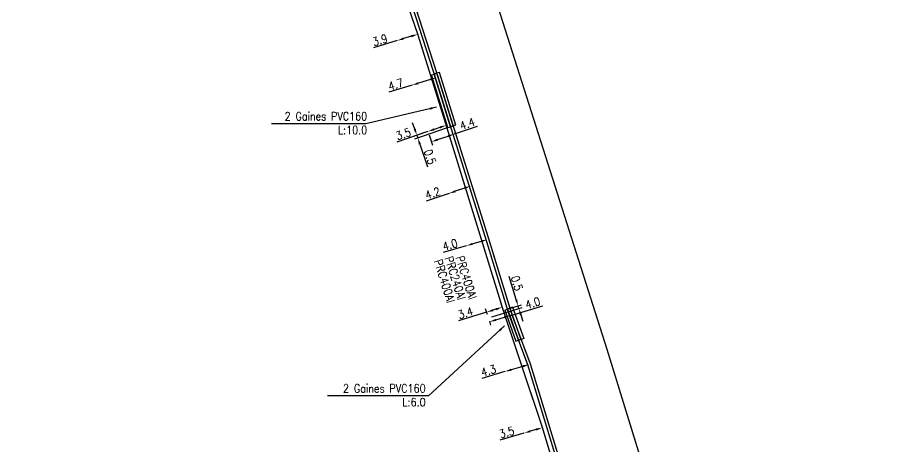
# Model space of a CAD drawing. Header units: millimetres. Extents: x 113457 to 114000, y 153000 to 154000.
# Drawn here: x 113692 to 113848.4, y 153345.3 to 153423.2 of the extents above; entities that cross this region are included whole.
import ezdxf
from ezdxf.enums import TextEntityAlignment as Align

# ---------------------------------------------------------------- set-up
doc = ezdxf.new("R2010")
doc.units = ezdxf.units.MM
doc.header["$PDMODE"] = 34
doc.layers.get('DEFPOINTS').update_dxf_attribs({"linetype": 'CONTINUOUS'})
doc.layers.add('M_130', color=3, linetype='M_ST_15')
doc.layers.add('M_400', color=7, linetype='CONTINUOUS')
doc.styles.get("Standard").update_dxf_attribs({"font": 'romans.shx', "width": 0.85})
doc.linetypes.add('M_ST_15', pattern='A,5,-0.3,["XX",Standard,S=1,R=0,X=0,Y=-0.5],-2.5', length=7.8)
doc.dimstyles.get("Standard").update_dxf_attribs({"dimtxt": 1.5, "dimasz": 1.2, "dimexe": 0.625, "dimexo": 0.625, "dimgap": 0.25, "dimtad": 1, "dimdec": 1, "dimzin": 0, "dimdsep": 46, "dimtxsty": 'Standard', "dimcen": -0.5, "dimadec": 0, "dimazin": 0, "dimtfac": 1, "dimtdec": 1, "dimtmove": 0, "dimatfit": 3, "dimfxl": 1, "dimtolj": 1, "dimtzin": 0, "dimarcsym": 0})

# ---------------------------------------------------------------- blocks, each defined once
blk = doc.blocks.new('*D30')
at = {"layer": 'DEFPOINTS', "color": 0, "linetype": 'Continuous', "transparency": 16777216}
for p in [(113787.25, 153348.78), (113783.9, 153347.79), (113783.9, 153347.78)]:
    blk.add_point(p, dxfattribs=at)
at = {"layer": 'M_130', "color": 0, "linetype": 'Continuous', "lineweight": -2, "transparency": 16777216}
for p, q in [((113783.72, 153348.38), (113783.72, 153348.39)), ((113786.1, 153348.44), (113785.05, 153348.13)), ((113787.08, 153349.37), (113787.07, 153349.38)), ((113783.9, 153347.79), (113779.55, 153346.5))]:
    blk.add_line(p, q, dxfattribs=at)
at = {"layer": 'M_130', "color": 0, "linetype": 'Continuous', "transparency": 16777216}
for points in [[(113786.05, 153348.63), (113786.16, 153348.25), (113787.25, 153348.78)], [(113784.99, 153348.32), (113785.1, 153347.94), (113783.9, 153347.79)]]:
    blk.add_solid(points, dxfattribs=at)
at = {"layer": 'M_130', "color": 0, "linetype": 'Continuous', "transparency": 16777216, "insert": (113780.78, 153347.91), "char_height": 1.5, "attachment_point": 5, "rotation": 16.5057}
blk.add_mtext('\\A1;3.5', dxfattribs=at)
blk = doc.blocks.new('*D31')
at = {"layer": 'DEFPOINTS', "color": 0, "linetype": 'Continuous', "transparency": 16777216}
for p in [(113777.13, 153369.73), (113780.29, 153369.59), (113777.45, 153368.7)]:
    blk.add_point(p, dxfattribs=at)
at = {"layer": 'M_130', "color": 0, "linetype": 'Continuous', "lineweight": -2, "transparency": 16777216}
for p, q in [((113777.27, 153369.3), (113776.95, 153370.33)), ((113780.11, 153370.19), (113779.78, 153371.21)), ((113777.13, 153369.73), (113772.05, 153368.14)), ((113778.83, 153370.26), (113778.28, 153370.09))]:
    blk.add_line(p, q, dxfattribs=at)
at = {"layer": 'M_130', "color": 0, "linetype": 'Continuous', "transparency": 16777216}
for points in [[(113778.22, 153370.28), (113778.34, 153369.9), (113777.13, 153369.73)], [(113778.77, 153370.45), (113778.89, 153370.07), (113779.97, 153370.62)]]:
    blk.add_solid(points, dxfattribs=at)
at = {"layer": 'M_130', "color": 0, "linetype": 'Continuous', "transparency": 16777216, "insert": (113773.29, 153369.58), "char_height": 1.5, "attachment_point": 5, "rotation": 17.347}
blk.add_mtext('\\A1;3.4', dxfattribs=at)
blk = doc.blocks.new('*D32')
at = {"layer": 'DEFPOINTS', "color": 0, "linetype": 'Continuous', "transparency": 16777216}
for p in [(113760.91, 153419), (113760.91, 153419), (113764.64, 153420.14)]:
    blk.add_point(p, dxfattribs=at)
at = {"layer": 'M_130', "color": 0, "linetype": 'Continuous', "lineweight": -2, "transparency": 16777216}
for p, q in [((113760.91, 153419), (113756.6, 153417.68)), ((113763.49, 153419.79), (113762.05, 153419.35)), ((113764.82, 153419.54), (113764.82, 153419.54)), ((113761.09, 153418.4), (113761.09, 153418.4))]:
    blk.add_line(p, q, dxfattribs=at)
at = {"layer": 'M_130', "color": 0, "linetype": 'Continuous', "transparency": 16777216}
for points in [[(113762, 153419.54), (113762.11, 153419.16), (113760.91, 153419)], [(113763.43, 153419.98), (113763.55, 153419.6), (113764.64, 153420.14)]]:
    blk.add_solid(points, dxfattribs=at)
at = {"layer": 'M_130', "color": 0, "linetype": 'Continuous', "transparency": 16777216, "insert": (113757.79, 153419.09), "char_height": 1.5, "attachment_point": 5, "rotation": 17.0149}
blk.add_mtext('\\A1;3.9', dxfattribs=at)
blk = doc.blocks.new('*D140')
at = {"layer": 'DEFPOINTS', "color": 0, "linetype": 'Continuous', "transparency": 16777216}
for p in [(113784.83, 153360.24), (113780.43, 153358.94), (113780.43, 153358.94)]:
    blk.add_point(p, dxfattribs=at)
at = {"layer": 'M_130', "color": 0, "linetype": 'Continuous', "lineweight": -2, "transparency": 16777216}
for p, q in [((113783.68, 153359.9), (113781.58, 153359.28)), ((113780.43, 153358.94), (113776.24, 153357.7))]:
    blk.add_line(p, q, dxfattribs=at)
at = {"layer": 'M_130', "color": 0, "linetype": 'Continuous', "transparency": 16777216}
for points in [[(113781.52, 153359.47), (113781.64, 153359.09), (113780.43, 153358.94)], [(113783.62, 153360.09), (113783.73, 153359.7), (113784.83, 153360.24)]]:
    blk.add_solid(points, dxfattribs=at)
at = {"layer": 'M_130', "color": 0, "linetype": 'Continuous', "transparency": 16777216, "insert": (113777.47, 153359.11), "char_height": 1.5, "attachment_point": 5, "rotation": 16.4364}
blk.add_mtext('\\A1;4.3', dxfattribs=at)
blk = doc.blocks.new('*D141')
at = {"layer": 'DEFPOINTS', "color": 0, "linetype": 'Continuous', "transparency": 16777216}
for p in [(113781.5, 153369.14), (113777.45, 153368.7), (113777.67, 153367.99)]:
    blk.add_point(p, dxfattribs=at)
at = {"layer": 'M_130', "color": 0, "linetype": 'Continuous', "lineweight": -2, "transparency": 16777216}
for p, q in [((113781.5, 153369.14), (113787.3, 153370.88)), ((113778.82, 153368.33), (113780.35, 153368.79)), ((113777.63, 153368.1), (113777.85, 153367.39))]:
    blk.add_line(p, q, dxfattribs=at)
at = {"layer": 'M_130', "color": 0, "linetype": 'Continuous', "transparency": 16777216}
for points in [[(113780.29, 153368.98), (113780.41, 153368.6), (113781.5, 153369.14)], [(113778.76, 153368.52), (113778.88, 153368.14), (113777.67, 153367.99)]]:
    blk.add_solid(points, dxfattribs=at)
at = {"layer": 'M_130', "color": 0, "linetype": 'Continuous', "transparency": 16777216, "insert": (113785.49, 153371.38), "char_height": 1.5, "attachment_point": 5, "rotation": 16.7399}
blk.add_mtext('\\A1;4.0', dxfattribs=at)
blk = doc.blocks.new('*D142')
at = {"layer": 'DEFPOINTS', "color": 0, "linetype": 'Continuous', "transparency": 16777216}
for p in [(113777.28, 153382.91), (113773.45, 153381.78), (113773.45, 153381.78)]:
    blk.add_point(p, dxfattribs=at)
at = {"layer": 'M_130', "color": 0, "linetype": 'Continuous', "lineweight": -2, "transparency": 16777216}
for p, q in [((113773.45, 153381.78), (113769.25, 153380.54)), ((113776.13, 153382.57), (113774.6, 153382.12))]:
    blk.add_line(p, q, dxfattribs=at)
at = {"layer": 'M_130', "color": 0, "linetype": 'Continuous', "transparency": 16777216}
for points in [[(113776.07, 153382.77), (113776.19, 153382.38), (113777.28, 153382.91)], [(113774.54, 153382.31), (113774.65, 153381.93), (113773.45, 153381.78)]]:
    blk.add_solid(points, dxfattribs=at)
at = {"layer": 'M_130', "color": 0, "linetype": 'Continuous', "transparency": 16777216, "insert": (113770.49, 153381.95), "char_height": 1.5, "attachment_point": 5, "rotation": 16.4507}
blk.add_mtext('\\A1;4.0', dxfattribs=at)
blk = doc.blocks.new('*D143')
at = {"layer": 'DEFPOINTS', "color": 0, "linetype": 'Continuous', "transparency": 16777216}
for p in [(113774.24, 153392.6), (113770.31, 153391.27), (113770.31, 153391.27)]:
    blk.add_point(p, dxfattribs=at)
at = {"layer": 'M_130', "color": 0, "linetype": 'Continuous', "lineweight": -2, "transparency": 16777216}
for p, q in [((113773.11, 153392.22), (113771.45, 153391.65)), ((113770.31, 153391.27), (113766.17, 153389.86))]:
    blk.add_line(p, q, dxfattribs=at)
at = {"layer": 'M_130', "color": 0, "linetype": 'Continuous', "transparency": 16777216}
for points in [[(113773.04, 153392.41), (113773.17, 153392.03), (113774.24, 153392.6)], [(113771.38, 153391.84), (113771.51, 153391.46), (113770.31, 153391.27)]]:
    blk.add_solid(points, dxfattribs=at)
at = {"layer": 'M_130', "color": 0, "linetype": 'Continuous', "transparency": 16777216, "insert": (113767.35, 153391.31), "char_height": 1.5, "attachment_point": 5, "rotation": 18.8065}
blk.add_mtext('\\A1;4.2', dxfattribs=at)
blk = doc.blocks.new('*D144')
at = {"layer": 'DEFPOINTS', "color": 0, "linetype": 'Continuous', "transparency": 16777216}
for p in [(113766.48, 153402.5), (113771.28, 153402.05), (113767.11, 153400.63)]:
    blk.add_point(p, dxfattribs=at)
at = {"layer": 'M_130', "color": 0, "linetype": 'Continuous', "lineweight": -2, "transparency": 16777216}
for p, q in [((113771.28, 153402.05), (113775.47, 153403.47)), ((113766.68, 153401.91), (113767.31, 153400.04)), ((113768.25, 153401.02), (113770.14, 153401.66))]:
    blk.add_line(p, q, dxfattribs=at)
at = {"layer": 'M_130', "color": 0, "linetype": 'Continuous', "transparency": 16777216}
for points in [[(113770.08, 153401.85), (113770.2, 153401.47), (113771.28, 153402.05)], [(113768.18, 153401.21), (113768.31, 153400.83), (113767.11, 153400.63)]]:
    blk.add_solid(points, dxfattribs=at)
at = {"layer": 'M_130', "color": 0, "linetype": 'Continuous', "transparency": 16777216, "insert": (113773.62, 153403.9), "char_height": 1.5, "attachment_point": 5, "rotation": 18.7366}
blk.add_mtext('\\A1;4.4', dxfattribs=at)
blk = doc.blocks.new('*D145')
at = {"layer": 'DEFPOINTS', "color": 0, "linetype": 'Continuous', "transparency": 16777216}
for p in [(113768.09, 153412.29), (113763.6, 153410.91), (113763.6, 153410.91)]:
    blk.add_point(p, dxfattribs=at)
at = {"layer": 'M_130', "color": 0, "linetype": 'Continuous', "lineweight": -2, "transparency": 16777216}
for p, q in [((113766.95, 153411.94), (113764.75, 153411.26)), ((113763.6, 153410.91), (113759.42, 153409.62))]:
    blk.add_line(p, q, dxfattribs=at)
at = {"layer": 'M_130', "color": 0, "linetype": 'Continuous', "transparency": 16777216}
for points in [[(113764.69, 153411.45), (113764.81, 153411.07), (113763.6, 153410.91)], [(113766.89, 153412.13), (113767, 153411.75), (113768.09, 153412.29)]]:
    blk.add_solid(points, dxfattribs=at)
at = {"layer": 'M_130', "color": 0, "linetype": 'Continuous', "transparency": 16777216, "insert": (113760.64, 153411.04), "char_height": 1.5, "attachment_point": 5, "rotation": 17.165}
blk.add_mtext('\\A1;4.7', dxfattribs=at)
blk = doc.blocks.new('*D151')
at = {"layer": 'DEFPOINTS', "color": 0, "linetype": 'Continuous', "transparency": 16777216}
for p in [(113780.89, 153370.27), (113782.98, 153370.39), (113777.45, 153368.7)]:
    blk.add_point(p, dxfattribs=at)
at = {"layer": 'M_400', "color": 0, "linetype": 'Continuous', "lineweight": -2, "transparency": 16777216}
for p, q in [((113782.49, 153372.02), (113781.21, 153376.2)), ((113778.05, 153368.89), (113783.58, 153370.57)), ((113781.49, 153370.46), (113783.44, 153371.05)), ((113782.98, 153370.39), (113782.84, 153370.87)), ((113783.33, 153369.24), (113783.68, 153368.1))]:
    blk.add_line(p, q, dxfattribs=at)
at = {"layer": 'M_400', "color": 0, "linetype": 'Continuous', "transparency": 16777216}
for points in [[(113782.68, 153372.08), (113782.3, 153371.96), (113782.84, 153370.87)], [(113783.52, 153369.3), (113783.14, 153369.18), (113782.98, 153370.39)]]:
    blk.add_solid(points, dxfattribs=at)
at = {"layer": 'M_400', "color": 0, "linetype": 'Continuous', "transparency": 16777216, "insert": (113782.63, 153374.97), "char_height": 1.5, "attachment_point": 5, "rotation": 286.9727}
blk.add_mtext('\\A1;0.5', dxfattribs=at)
blk = doc.blocks.new('*D152')
at = {"layer": 'DEFPOINTS', "color": 0, "linetype": 'Continuous', "transparency": 16777216}
for p in [(113770.57, 153403.37), (113764.47, 153401.82), (113766.48, 153402.5)]:
    blk.add_point(p, dxfattribs=at)
at = {"layer": 'M_400', "color": 0, "linetype": 'Continuous', "lineweight": -2, "transparency": 16777216}
for p, q in [((113764.09, 153402.95), (113763.7, 153404.09)), ((113769.98, 153403.17), (113764.04, 153401.14)), ((113765.89, 153402.3), (113763.88, 153401.62)), ((113764.47, 153401.82), (113764.63, 153401.34)), ((113765.02, 153400.21), (113766.43, 153396.07))]:
    blk.add_line(p, q, dxfattribs=at)
at = {"layer": 'M_400', "color": 0, "linetype": 'Continuous', "transparency": 16777216}
for points in [[(113764.28, 153403.02), (113763.9, 153402.89), (113764.47, 153401.82)], [(113765.21, 153400.27), (113764.83, 153400.14), (113764.63, 153401.34)]]:
    blk.add_solid(points, dxfattribs=at)
at = {"layer": 'M_400', "color": 0, "linetype": 'Continuous', "transparency": 16777216, "insert": (113766.87, 153397.89), "char_height": 1.5, "attachment_point": 5, "rotation": 288.829}
blk.add_mtext('\\A1;0.5', dxfattribs=at)
blk = doc.blocks.new('*D168')
at = {"layer": 'DEFPOINTS', "color": 0, "linetype": 'Continuous', "transparency": 16777216}
for p in [(113769.79, 153403.63), (113766.48, 153402.5), (113766.48, 153402.5)]:
    blk.add_point(p, dxfattribs=at)
at = {"layer": 'M_130', "color": 0, "linetype": 'Continuous', "lineweight": -2, "transparency": 16777216}
for p, q in [((113768.65, 153403.24), (113767.61, 153402.89)), ((113766.48, 153402.5), (113760.84, 153400.58))]:
    blk.add_line(p, q, dxfattribs=at)
at = {"layer": 'M_130', "color": 0, "linetype": 'Continuous', "transparency": 16777216}
for points in [[(113768.59, 153403.43), (113768.72, 153403.05), (113769.79, 153403.63)], [(113767.55, 153403.08), (113767.68, 153402.7), (113766.48, 153402.5)]]:
    blk.add_solid(points, dxfattribs=at)
at = {"layer": 'M_130', "color": 0, "linetype": 'Continuous', "transparency": 16777216, "insert": (113762.02, 153402.04), "char_height": 1.5, "attachment_point": 5, "rotation": 18.8065}
blk.add_mtext('\\A1;3.5', dxfattribs=at)

msp = doc.modelspace()

# ---------------------------------------------------------------- linework, layer by layer
at = {"layer": 'M_130', "color": 3, "const_width": 0.25, "flags": 128}
msp.add_lwpolyline([(113600.93, 153746.5), (113600.99, 153746.4, 0.428385), (113601.68, 153746.18), (113607.27, 153749.26), (113613.6, 153738.15), (113617.59, 153730.93), (113627.64, 153713.73), (113633.66, 153703.28), (113634.89, 153702.89), (113642.61, 153688.33), (113659.22, 153658.22), (113661.61, 153658.01), (113682.78, 153621.93), (113689.73, 153609.19), (113695.16, 153597.71), (113699.59, 153588.68), (113700.62, 153586.59), (113705.52, 153577.33), (113706.89, 153574.79), (113707.44, 153573.78), (113707.98, 153572.76), (113709.45, 153570.05), (113697.01, 153562.87), (113708.26, 153543.52), (113716.06, 153528.68), (113720.54, 153519.82), (113733.76, 153495.49), (113736.56, 153491.2), (113736.56, 153491.2), (113743.26, 153477.26), (113744.81, 153476.98), (113746.31, 153472.73), (113750.73, 153461.89), (113752.75, 153456.7), (113755.8, 153446.67), (113758.42, 153439.25), (113761.41, 153429.48), (113764.64, 153420.14), (113769.79, 153403.63), (113780.29, 153369.59), (113787.25, 153348.78), (113787.25, 153348.78), (113798.42, 153311.54), (113801.13, 153302.96), (113806.16, 153289.16), (113806.16, 153289.16), (113807.04, 153286.49), (113808.56, 153286.16), (113812.6, 153273.52), (113829.3, 153219.45), (113837.36, 153194.14), (113846.95, 153162.16), (113850.97, 153149.45), (113855.89, 153134.33), (113857.89, 153127.76), (113858.23, 153125.9), (113858.69, 153121.87), (113865.19, 153101.06), (113869.82, 153087.29), (113871.17, 153083.51), (113873.89, 153075.95), (113876.69, 153066.61), (113876.69, 153066.61), (113883.81, 153049.82), (113887.32, 153037.97), (113892.08, 153022.86), (113893.4, 153021.86), (113894.06, 153019.89), (113892.75, 153018.54), (113894.38, 153012.79), (113898.51, 153001.16), (113899, 153000)], format="xyb", dxfattribs=at)
at = {"layer": 'M_130', "const_width": 0.25, "flags": 128}
msp.add_lwpolyline([(113602.75, 153741.7), (113602.87, 153741.46), (113604.64, 153736.62), (113605.35, 153733.1, 0.345211), (113605.82, 153732.7), (113606.37, 153732.68), (113618.03, 153736.21, -0.329713), (113619.37, 153735.54), (113620.82, 153732.68), (113625.31, 153724.6), (113629.14, 153717.79), (113644.37, 153688.94), (113649.36, 153679.77), (113659.97, 153659.25), (113665.28, 153649.93), (113669.75, 153642.22), (113676.07, 153631.12), (113682.33, 153620.22), (113682.33, 153620.22), (113700.15, 153586.33), (113703.05, 153583.5), (113709.21, 153572.86), (113711.92, 153567.58), (113714.7, 153562.15), (113718.67, 153555.63), (113723.36, 153547.23), (113743.31, 153509.44), (113746.28, 153504.07), (113749.18, 153499.99), (113755.59, 153487.46), (113759.63, 153478.42), (113764.07, 153469.1), (113769.1, 153456.29), (113771.9, 153448), (113798.96, 153363), (113808.82, 153330.99), (113810.59, 153325.27), (113822.14, 153287.87), (113822.82, 153286.66), (113823.19, 153286.03), (113825.26, 153279.46), (113837.38, 153242.17), (113855.16, 153186.99), (113856.72, 153181.23), (113867.03, 153146.66), (113868.1, 153143.04), (113873.81, 153124.39), (113881.34, 153100.24), (113884.83, 153088.79), (113891.28, 153068.14), (113912.83, 153000)], format="xyb", dxfattribs=at)
at = {"layer": 'M_130', "flags": 128}
msp.add_lwpolyline([(113897.6, 153000, 0.25, 0.25, 0), (113891.23, 153017.86, 0.25, 0.25, -0.255764), (113891.27, 153018.09, 0.25, 0.25, 0), (113892.33, 153019.45, 0.25, 0.25, 0.061213), (113892.36, 153019.5, 0.25, 0.25, 0), (113892.74, 153020.37, 0.25, 0.25, 0), (113892.4, 153021.29, 0.25, 0.25, 0), (113891.72, 153021.65, 0.25, 0.25, 0), (113890.5, 153021.95, 0.25, 0.25, -0.250986), (113890.33, 153022.11, 0.25, 0.25, 0), (113889.73, 153023.77, 0.25, 0.25, 0), (113885.61, 153037.46, 0.25, 0.25, 0), (113883.6, 153044.54, 0.25, 0.25, 0), (113879.8, 153057.88, 0.25, 0.25, 0), (113878.51, 153064.06, 0.25, 0.25, 0), (113874.8, 153074.96, 0.25, 0.25, 0), (113867.47, 153096.7, 0.25, 0.25, 0), (113866.77, 153099.55, 0.25, 0.25, 0), (113859.04, 153124.16, 0.25, 0.25, 0), (113856.84, 153128.12, 0.25, 0.25, 0), (113855.04, 153132.97, 0.25, 0.25, 0), (113849.6, 153149.97, 0.25, 0.25, 0), (113847.03, 153156.84, 0.25, 0.25, 0), (113846.68, 153159.41, 0.25, 0.25, 0), (113834.54, 153197.66, 0.25, 0.25, 0), (113828.91, 153214.4, 0.25, 0.25, 0), (113826.16, 153224.23, 0.25, 0.25, 0), (113818.78, 153248, 0.25, 0.25, 0), (113813.65, 153264.1, 0.25, 0.25, 0), (113807.74, 153283.19, 0.25, 0.25, 0), (113807.61, 153287.35, 0.25, 0.25, 0), (113805.7, 153294.09, 0.25, 0.25, 0), (113805.63, 153294.33, 0.25, 0.25, 0), (113799.36, 153311.84, 0.25, 0.25, 0), (113789.57, 153343.81, 0.25, 0.25, 0), (113784.59, 153360.16, 0.25, 0.25, 0), (113781.26, 153369.07, 0.25, 0.25, 0), (113777.04, 153382.84, 0.25, 0.25, 0), (113774, 153392.52, 0.25, 0.25, 0), (113771.04, 153401.97, 0.25, 0.25, 0), (113767.85, 153412.22, 0.25, 0.25, 0), (113762.52, 153428.73, 0.25, 0.25, 0), (113759.39, 153438.51, 0.25, 0.25, 0), (113756.88, 153446.02, 0.25, 0.25, 0), (113753.74, 153455.81, 0.25, 0.25, 0), (113737.67, 153491.18, 0.25, 0.25, -0.004387), (113737.67, 153491.18, 0.25, 0.25, 0), (113736.31, 153494.31, 0.25, 0.25, -0.390779), (113736.42, 153494.63, 0.25, 0.25, 0), (113736.77, 153494.82, 0.25, 0.25, 0), (113747.1, 153500.41, 0.25, 0.25, 0.429151), (113747.22, 153500.76, 0.25, 0.25, 0), (113746.67, 153501.81, 0, 0, 0)], format="xyseb", dxfattribs=at)
at = {"layer": 'M_130'}
msp.add_lwpolyline([(113790.05, 153343.96, 0.25, 0.25, 0), (113785.07, 153360.31, 0.25, 0.25, 0), (113781.74, 153369.21, 0.25, 0.25, 0), (113777.52, 153382.99, 0.25, 0.25, 0), (113774.48, 153392.68, 0.25, 0.25, 0), (113771.51, 153402.13, 0.25, 0.25, 0), (113768.33, 153412.37, 0.25, 0.25, 0), (113763, 153428.87, 0.25, 0.25, 0), (113759.87, 153438.65, 0.25, 0.25, 0), (113757.36, 153446.17, 0.25, 0.25, 0), (113754.19, 153456.02, 0.25, 0.25, 0), (113738.12, 153491.38, 0.25, 0.25, 0), (113736.91, 153494.06, 0.25, 0.25, -0.396341), (113737.02, 153494.38, 0.25, 0.25, 0), (113745.98, 153499.14, 0.25, 0.25, 0), (113750.81, 153500.91, 0.25, 0.25, 0), (113751.13, 153501.02, 0.25, 0.25, 0), (113752.02, 153501.32, 0, 0, 0)], format="xyseb", dxfattribs=at)
at = {"layer": 'M_400', "color": 7}
for p, q in [((113767.16, 153412.78), (113767.64, 153412.93)), ((113770.09, 153403.22), (113767.16, 153412.78)), ((113768.11, 153413.07), (113767.64, 153412.93)), ((113767.64, 153412.93), (113768.11, 153413.07)), ((113770.57, 153403.37), (113767.64, 153412.93)), ((113768.59, 153413.22), (113768.11, 153413.07)), ((113771.05, 153403.51), (113768.11, 153413.07)), ((113771.53, 153403.66), (113768.59, 153413.22)), ((113770.09, 153403.22), (113770.57, 153403.37)), ((113771.05, 153403.51), (113770.57, 153403.37)), ((113770.57, 153403.37), (113771.05, 153403.51)), ((113771.53, 153403.66), (113771.05, 153403.51)), ((113780.42, 153370.11), (113780.89, 153370.27)), ((113781.36, 153370.44), (113780.89, 153370.27)), ((113780.89, 153370.27), (113781.36, 153370.44)), ((113780.89, 153370.27), (113782.92, 153364.63)), ((113781.83, 153370.61), (113781.36, 153370.44)), ((113781.36, 153370.44), (113783.36, 153364.78)), ((113781.83, 153370.61), (113783.86, 153364.96)), ((113780.42, 153370.11), (113782.41, 153364.45)), ((113782.41, 153364.45), (113782.88, 153364.62)), ((113783.36, 153364.78), (113782.88, 153364.62)), ((113782.92, 153364.63), (113783.39, 153364.79)), ((113783.86, 153364.96), (113783.39, 153364.79))]:
    msp.add_line(p, q, dxfattribs=at)

# ---------------------------------------------------------------- texts
at = {"layer": 'M_130', "linetype": 'Continuous', "width": 0.85}
for s, p in [('PRC240Al', (113769.5, 153379.58)), ('PRC400Al', (113767.56, 153379.03))]:
    msp.add_text(s, height=1.5, rotation=287.4044, dxfattribs=at).set_placement(p)
msp.add_text('PRC400Al', height=1.5, rotation=287.413, dxfattribs=at).set_placement((113773.44, 153376.01), align=Align.MIDDLE)
at = {"layer": 'M_400', "linetype": 'Continuous', "char_height": 1.5, "attachment_point": 9}
for s, insert in [('\\A1;2 Gaines PVC160\\PL:10.0', (113755.47, 153402.02)), ('\\A1;2 Gaines PVC160\\PL:6.0', (113766.06, 153352.65))]:
    msp.add_mtext(s, dxfattribs=dict(at, insert=insert))

# ---------------------------------------------------------------- dimensions: what is measured, and where the dimension line sits
at = {"layer": 'M_130', "linetype": 'Continuous'}
for base, p1, p2, angle, picture, middle, dimtype in [((113760.91, 153419), (113764.64, 153420.14), (113760.91, 153419), 197.0149, '*D32', (113758.09, 153418.14), 161), ((113763.6, 153410.91), (113768.09, 153412.29), (113763.6, 153410.91), 17.165, '*D145', (113760.94, 153410.08), 160), ((113767.11, 153400.63), (113771.28, 153402.05), (113766.48, 153402.5), 18.7366, '*D144', (113773.94, 153402.95), 160), ((113766.48, 153402.5), (113769.79, 153403.63), (113766.48, 153402.5), 18.8065, '*D168', (113762.34, 153401.09), 160), ((113770.31, 153391.27), (113774.24, 153392.6), (113770.31, 153391.27), 18.8065, '*D143', (113767.68, 153390.37), 160), ((113773.45, 153381.78), (113777.28, 153382.91), (113773.45, 153381.78), 16.4507, '*D142', (113770.77, 153380.99), 160), ((113777.67, 153367.99), (113781.5, 153369.14), (113777.45, 153368.7), 16.7399, '*D141', (113785.78, 153370.43), 160), ((113783.9, 153347.79), (113787.25, 153348.78), (113783.9, 153347.78), 196.5057, '*D30', (113781.07, 153346.95), 161)]:
    dim = msp.add_linear_dim(base=base, p1=p1, p2=p2, angle=angle, dimstyle='Standard', dxfattribs=at)
    dim.commit()
    dim.dimension.update_dxf_attribs({"geometry": picture, "text_midpoint": middle, "dimtype": dimtype})
for base, p1, p2, angle, text, picture, middle, dimtype in [((113777.13, 153369.73), (113780.29, 153369.59), (113777.45, 153368.7), 197.347, '3.4', '*D31', (113773.59, 153368.62), 161), ((113780.43, 153358.94), (113784.83, 153360.24), (113780.43, 153358.94), 16.4364, '4.3', '*D140', (113777.76, 153358.15), 160)]:
    dim = msp.add_linear_dim(base=base, p1=p1, p2=p2, angle=angle, text=text, dimstyle='Standard', dxfattribs=at)
    dim.commit()
    dim.dimension.update_dxf_attribs({"geometry": picture, "text_midpoint": middle, "dimtype": dimtype})
at = {"layer": 'M_400', "linetype": 'Continuous'}
for base, p1, p2, angle, picture, middle in [((113764.47, 153401.82), (113770.57, 153403.37), (113766.48, 153402.5), 288.829, '*D152', (113765.92, 153397.57)), ((113782.98, 153370.39), (113780.89, 153370.27), (113777.45, 153368.7), 106.9727, '*D151', (113781.67, 153374.68))]:
    dim = msp.add_linear_dim(base=base, p1=p1, p2=p2, angle=angle, dimstyle='Standard', dxfattribs=at)
    dim.commit()
    dim.dimension.update_dxf_attribs({"geometry": picture, "text_midpoint": middle, "dimtype": 160})

# ---------------------------------------------------------------- leaders
at = {"layer": 'M_400', "linetype": 'Continuous', "annotation_type": 0, "has_hookline": 1, "hookline_direction": 1, "text_width": 16.88}
for points in [[(113768.02, 153406.92), (113755.23, 153403.9)], [(113780.4, 153367.27), (113766.57, 153354.52), (113765.37, 153354.52)]]:
    msp.add_leader(points, dimstyle='Standard', dxfattribs=at)

doc.saveas('drawing.dxf')
